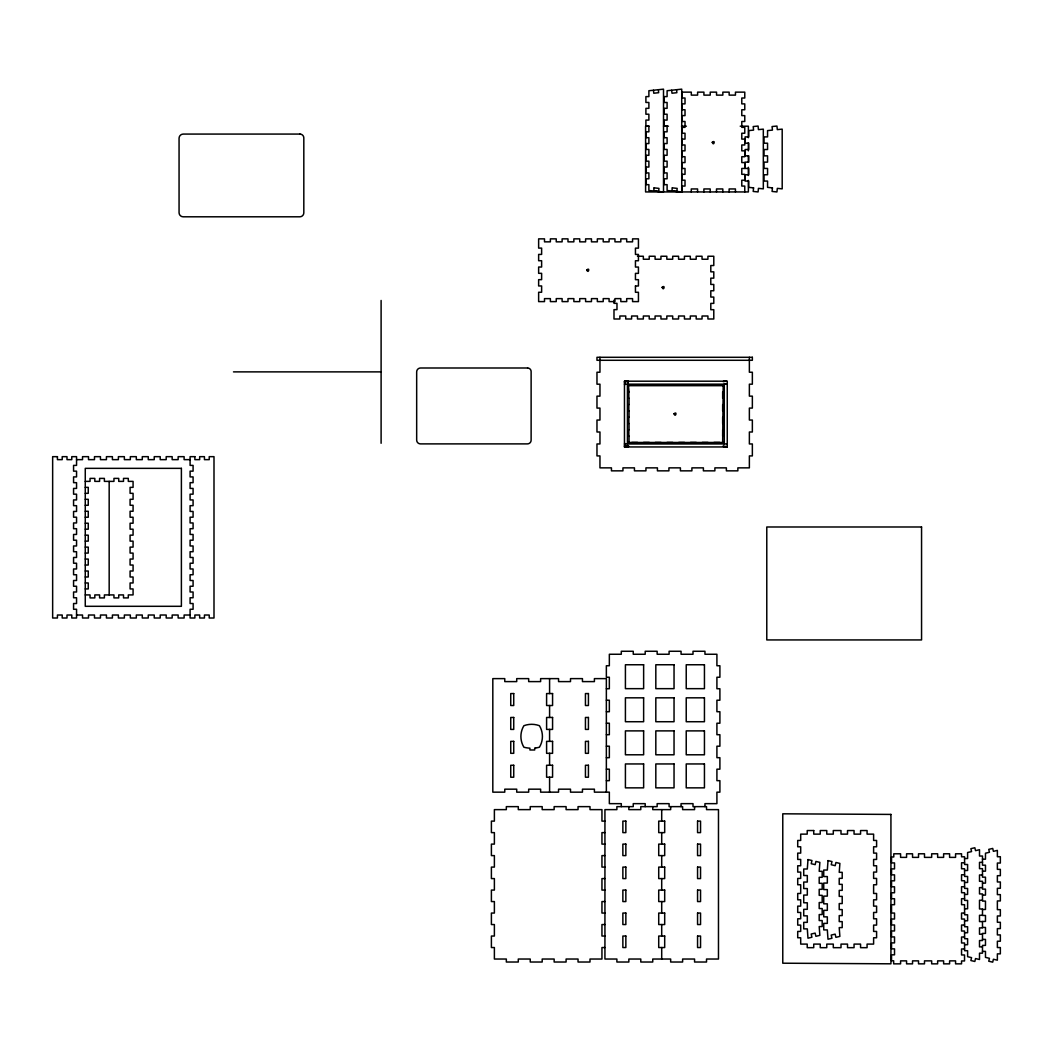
<?xml version="1.0" encoding="UTF-8"?>
<svg xmlns="http://www.w3.org/2000/svg" width="1053" height="1053" viewBox="0 0 1053 1053"><rect width="100%" height="100%" fill="white"/><g stroke="black" fill="none" stroke-linecap="round" stroke-linejoin="round"><path stroke-width="1.5" d="M661.705 959.033L661.705 947.542M661.705 936.038L661.705 924.547M661.705 913.056L661.705 901.565M661.705 890.075L661.705 878.584M661.705 867.093L661.705 855.602M661.705 844.111L661.705 832.62M661.705 821.116L661.705 809.625M624.468 381.199L624.468 446.946L727.254 446.946L727.254 381.199L624.468 381.199L624.929 384.674L624.468 384.174L727.254 384.174L724.28 384.213L724.28 443.932L722.661 442.444L723.2 385.187M629.049 391.953L628.009 381.094L625.048 381.094L628.549 381.581L628.009 381.094M727.254 443.932L624.468 443.971L624.929 443.471L624.468 446.946M723.174 385.174L724.28 384.213M658.336 89.716L663.508 89.15L663.508 191.936L648.885 190.527L648.885 184.657L645.897 184.657L645.897 178.786L648.885 178.786L648.885 172.916L645.897 172.916L645.897 167.045L648.885 167.045L648.885 161.175L645.897 161.175L645.897 155.304L648.885 155.304L648.885 149.434L645.897 149.434L645.897 143.563L648.885 143.563L648.885 137.693L645.897 137.693L645.897 131.822L648.885 131.822L648.885 125.952L645.897 125.952L645.897 120.081L648.885 120.081L648.885 114.211L645.897 114.211L645.897 108.341L648.885 108.341L648.885 102.47L645.897 102.47L645.897 96.6L648.885 96.6L648.885 90.729L658.336 89.716L658.665 92.69L653.781 93.23L653.452 90.242M676.539 89.716L681.725 89.15L681.725 191.936L667.102 190.527L667.102 184.657L664.114 184.657L664.114 178.786L667.102 178.786L667.102 172.916L664.114 172.916L664.114 167.045L667.102 167.045L667.102 161.175L664.114 161.175L664.114 155.304L667.102 155.304L667.102 149.434L664.114 149.434L664.114 143.563L667.102 143.563L667.102 137.693L664.114 137.693L664.114 131.822L667.102 131.822L667.102 125.952L664.114 125.952L664.114 120.081L667.102 120.081L667.102 114.211L664.114 114.211L664.114 108.341L667.102 108.341L667.102 102.47L664.114 102.47L664.114 96.6L667.102 96.6L667.102 90.729L676.539 89.716L676.868 92.69L671.998 93.23L671.669 90.242M624.929 381.699L628.009 381.673M727.254 446.946L723.174 445.945M648.859 126.202L645.594 126.202L645.594 191.936L748.38 191.936L748.38 180.432M663.548 126.202L668.444 126.202M681.488 126.202L686.385 126.202M740.233 126.202L748.38 126.202L748.38 137.706M637.473 256.248L643.344 256.248L643.344 259.235L649.214 259.235L649.214 256.248L655.084 256.248L655.084 259.235L660.955 259.235L660.955 256.248L666.825 256.248L666.825 259.235L672.696 259.235L672.696 256.248L678.566 256.248L678.566 259.235L684.437 259.235L684.437 256.248L690.307 256.248L690.307 259.235L696.178 259.235L696.178 256.248L702.048 256.248L702.048 259.235L707.919 259.235L707.919 256.248L713.789 256.248L713.789 265.527L710.801 265.527L710.801 271.832L713.789 271.832L713.789 278.15L710.801 278.15L710.801 284.455L713.789 284.455L713.789 290.76L710.801 290.76L710.801 297.064L713.789 297.064L713.789 303.382L710.801 303.382L710.801 309.687L713.789 309.687L713.789 318.993L707.919 318.993L707.919 316.005L702.048 316.005L702.048 318.993L696.178 318.993L696.178 316.005L690.307 316.005L690.307 318.993L684.437 318.993L684.437 316.005L678.566 316.005L678.566 318.993L672.696 318.993L672.696 316.005L666.825 316.005L666.825 318.993L660.955 318.993L660.955 316.005L655.084 316.005L655.084 318.993L649.214 318.993L649.214 316.005L643.344 316.005L643.344 318.993L637.473 318.993L637.473 316.005L631.603 316.005L631.603 318.993L625.732 318.993L625.732 316.005L619.862 316.005L619.862 318.993L613.991 318.993L613.991 309.648L616.979 309.648L616.979 303.343L613.991 303.343L613.991 300.197M233.49 371.88L381.107 371.88M628.799 385.674L724.201 385.674M722.661 391.979L722.661 398.284M722.661 404.589L722.661 410.907M722.661 417.212L722.661 423.517M722.661 429.821L722.661 436.139M628.799 442.471L724.201 442.471M76.553 459.648L82.529 459.648L82.529 456.66L88.505 456.66L88.505 459.648L94.48 459.648L94.48 456.66L100.456 456.66L100.456 459.648L106.432 459.648L106.432 456.66L112.408 456.66L112.408 459.648L118.384 459.648L118.384 456.66L124.359 456.66L124.359 459.648L130.335 459.648L130.335 456.66L136.311 456.66L136.311 459.648L142.287 459.648L142.287 456.66L148.262 456.66L148.262 459.648L154.238 459.648L154.238 456.66L160.214 456.66L160.214 459.648L166.19 459.648L166.19 456.66L172.166 456.66L172.166 459.648L178.141 459.648L178.141 456.66L184.117 456.66L184.117 459.648L190.093 459.648M85.267 481.379L90.045 481.379L90.045 478.391L94.823 478.391L94.823 481.379L99.601 481.379L99.601 478.391L104.392 478.391L104.392 481.379L113.948 481.379L113.948 478.391L118.726 478.391L118.726 481.379L123.504 481.379L123.504 478.391L128.295 478.391L128.295 481.379L133.073 481.379L133.073 487.355L130.085 487.355L130.085 493.33L133.073 493.33L133.073 499.306L130.085 499.306L130.085 505.282L133.073 505.282L133.073 511.258L130.085 511.258L130.085 517.234L133.073 517.234L133.073 523.209L130.085 523.209L130.085 529.185L133.073 529.185L133.073 535.161L130.085 535.161L130.085 541.137L133.073 541.137L133.073 547.112L130.085 547.112L130.085 553.088L133.073 553.088L133.073 559.064L130.085 559.064L130.085 565.04L133.073 565.04L133.073 571.016L130.085 571.016L130.085 576.991L133.073 576.991L133.073 582.967L130.085 582.967L130.085 588.943L133.073 588.943L133.073 594.919L128.295 594.919L128.295 597.907L123.504 597.907L123.504 594.919L118.726 594.919L118.726 597.907L113.948 597.907L113.948 594.919L104.392 594.919L104.392 597.907L99.601 597.907L99.601 594.919L94.823 594.919L94.823 597.907L90.045 597.907L90.045 594.919L85.267 594.919M85.267 487.355L88.255 487.355L88.255 493.33L85.267 493.33M85.267 499.306L88.255 499.306L88.255 505.282L85.267 505.282M85.267 511.258L88.255 511.258L88.255 517.234L85.267 517.234M85.267 523.209L88.255 523.209L88.255 529.185L85.267 529.185M85.267 535.161L88.255 535.161L88.255 541.137L85.267 541.137M85.267 547.112L88.255 547.112L88.255 553.088L85.267 553.088M85.267 559.064L88.255 559.064L88.255 565.04L85.267 565.04M85.267 571.016L88.255 571.016L88.255 576.991L85.267 576.991M85.267 582.967L88.255 582.967L88.255 588.943L85.267 588.943M76.553 615.018L82.529 615.018L82.529 618.006L88.505 618.006L88.505 615.018L94.48 615.018L94.48 618.006L100.456 618.006L100.456 615.018L106.432 615.018L106.432 618.006L112.408 618.006L112.408 615.018L118.384 615.018L118.384 618.006L124.359 618.006L124.359 615.018L130.335 615.018L130.335 618.006L136.311 618.006L136.311 615.018L142.287 615.018L142.287 618.006L148.262 618.006L148.262 615.018L154.238 615.018L154.238 618.006L160.214 618.006L160.214 615.018L166.19 615.018L166.19 618.006L172.166 618.006L172.166 615.018L178.141 615.018L178.141 618.006L184.117 618.006L184.117 615.018L190.093 615.018M606.357 688.728L609.345 688.728L609.345 677.237L606.357 677.237L606.357 665.746L609.345 665.746L609.345 654.255L621.296 654.255L621.296 651.267L633.248 651.267L633.248 654.255L645.199 654.255L645.199 651.267L657.151 651.267L657.151 654.255L669.103 654.255L669.103 651.267L681.054 651.267L681.054 654.255L693.006 654.255L693.006 651.267L704.957 651.267L704.957 654.255L716.909 654.255L716.909 665.746L719.897 665.746L719.897 677.237L716.909 677.237L716.909 688.728L719.897 688.728L719.897 700.219L716.909 700.219L716.909 711.723L719.897 711.723L719.897 723.214L716.909 723.214L716.909 734.704L719.897 734.704L719.897 746.195L716.909 746.195L716.909 757.686L719.897 757.686L719.897 769.177L716.909 769.177L716.909 780.668L719.897 780.668L719.897 792.159L716.909 792.159L716.909 803.65L704.957 803.65L704.957 806.637M606.357 700.219L609.345 700.219L609.345 711.723L606.357 711.723M606.357 723.214L609.345 723.214L609.345 734.704L606.357 734.704M606.357 746.195L609.345 746.195L609.345 757.686L606.357 757.686M606.357 769.177L609.345 769.177L609.345 780.668L606.357 780.668M604.935 821.116L601.947 821.116L601.947 809.625L589.996 809.625L589.996 806.637L578.044 806.637L578.044 809.625L566.093 809.625L566.093 806.637L554.141 806.637L554.141 809.625L542.19 809.625L542.19 806.637L530.238 806.637L530.238 809.625L518.287 809.625L518.287 806.637L506.335 806.637L506.335 809.625L494.384 809.625L494.384 821.116L491.396 821.116L491.396 832.62L494.384 832.62L494.384 844.111L491.396 844.111L491.396 855.602L494.384 855.602L494.384 867.093L491.396 867.093L491.396 878.584L494.384 878.584L494.384 890.075L491.396 890.075L491.396 901.565L494.384 901.565L494.384 913.056L491.396 913.056L491.396 924.547L494.384 924.547L494.384 936.038L491.396 936.038L491.396 947.542L494.384 947.542L494.384 959.033L506.335 959.033L506.335 962.021L518.287 962.021L518.287 959.033L530.238 959.033L530.238 962.021L542.19 962.021L542.19 959.033L554.141 959.033L554.141 962.021L566.093 962.021L566.093 959.033L578.044 959.033L578.044 962.021L589.996 962.021L589.996 959.033L601.947 959.033L601.947 947.542L604.935 947.542M604.935 832.62L601.947 832.62L601.947 844.111L604.935 844.111M604.935 855.602L601.947 855.602L601.947 867.093L604.935 867.093M964.614 858.511L967.602 858.511L967.602 852.522L971.564 851.587L970.879 848.679L974.841 847.744L975.539 850.653L979.501 849.718L979.501 856.036L982.488 856.036L982.488 865.184L985.476 865.184L985.476 871.173L982.488 871.173M982.488 859.195L985.476 859.195L985.476 853.206L989.438 852.272L988.754 849.363L992.716 848.428L993.4 851.337L997.362 850.403L997.362 856.721L1000.35 856.721L1000.35 863.039L997.362 863.039L997.362 869.357L1000.35 869.357L1000.35 875.675L997.362 875.675L997.362 881.98L1000.35 881.98L1000.35 888.298L997.362 888.298L997.362 894.616L1000.35 894.616L1000.35 900.934L997.362 900.934L997.362 909.647L1000.35 909.647L1000.35 915.965L997.362 915.965L997.362 922.283L1000.35 922.283L1000.35 928.601L997.362 928.601L997.362 934.906L1000.35 934.906L1000.35 941.224L997.362 941.224L997.362 947.542L1000.35 947.542L1000.35 953.86L997.362 953.86L997.362 960.178L993.4 959.244L992.716 962.152L988.754 961.218L989.438 958.309L985.476 957.374L985.476 951.385L982.488 951.385M982.488 862.354L979.501 862.354L979.501 868.659L982.488 868.659L982.488 877.162L985.476 877.162L985.476 883.138L982.488 883.138M964.535 862.776L961.547 862.776L961.547 868.764L964.535 868.764L964.614 876.465L967.602 876.465L967.602 882.453L964.614 882.453M964.614 870.489L967.602 870.489L967.602 864.5L964.614 864.5L964.535 856.787L961.547 856.787L961.547 853.786L955.571 853.786L955.571 857.379L949.595 857.379L949.595 853.786L943.62 853.786L943.62 857.379L937.644 857.379L937.644 853.786L931.668 853.786L931.668 857.379L924.495 857.379L924.495 853.786L918.519 853.786L918.519 857.379L912.543 857.379L912.543 853.786L906.567 853.786L906.567 857.379L900.591 857.379L900.591 853.786L893.786 853.786L893.786 856.958L891.536 856.958L891.536 862.92L894.524 862.92L894.524 868.896L891.536 868.896L891.536 874.859L894.524 874.859L894.524 880.821L891.536 880.821L891.536 886.797L894.524 886.797L894.524 892.76L891.536 892.76L891.536 898.722L894.524 898.722L894.524 904.698L891.536 904.698L891.536 913.056L894.524 913.056L894.524 919.019L891.536 919.019L891.536 924.982L894.524 924.982L894.524 930.957L891.536 930.957L891.536 936.92L894.524 936.92L894.524 942.883L891.536 942.883L891.536 948.858L894.524 948.858L894.524 954.821L891.536 954.821L891.536 960.784L893.655 960.784L893.655 963.85L900.591 963.85L900.591 960.862L906.567 960.862L906.567 963.85L912.543 963.85L912.543 960.862L918.519 960.862L918.519 963.85L924.495 963.85L924.495 960.862L931.668 960.862L931.668 963.85L937.644 963.85L937.644 960.862L943.62 960.862L943.62 963.85L949.595 963.85L949.595 960.862L955.571 960.862L955.571 963.85L961.547 963.85L961.547 960.955L964.535 960.955L964.535 954.966L961.547 954.966L961.547 948.977L964.535 948.977M964.535 874.753L961.547 874.753L961.547 880.742L964.535 880.742L964.614 888.442L967.602 888.442L967.602 894.431L964.614 894.431M982.488 874.977L979.501 874.977L979.501 881.295L982.488 881.295L982.488 889.127L985.476 889.127L985.476 895.116L982.488 895.116M604.935 878.584L601.947 878.584L601.947 890.075L604.935 890.075M964.535 886.731L961.547 886.731L961.547 892.707L964.535 892.707L964.614 900.42L967.602 900.42L967.602 908.792L964.614 908.792M982.488 887.613L979.501 887.613L979.501 893.931L982.488 893.931L982.488 901.105L985.476 901.105L985.476 909.476L982.488 909.476M964.535 898.696L961.547 898.696L961.547 904.685L964.535 904.685L964.614 914.781L967.602 914.781L967.602 920.77L964.614 920.77M982.488 900.249L979.501 900.249L979.501 908.963L982.488 908.963L982.488 915.465L985.476 915.465L985.476 921.454L982.488 921.454L982.488 927.904L979.501 927.904L979.501 934.222L982.488 934.222M604.935 901.565L601.947 901.565L601.947 913.056L604.935 913.056M964.535 913.056L961.547 913.056L961.547 919.045L964.535 919.045L964.614 926.745L967.602 926.745L967.602 932.734L964.614 932.734M982.488 915.281L979.501 915.281L979.501 921.586L982.488 921.586M604.935 924.547L601.947 924.547L601.947 936.038L604.935 936.038M964.535 925.034L961.547 925.034L961.547 931.023L964.535 931.023L964.614 938.723L967.602 938.723L967.602 944.712L964.614 944.712M982.488 927.443L985.476 927.443L985.476 933.419L982.488 933.419L982.488 940.54L979.501 940.54L979.501 946.858L982.488 946.858M964.535 937.012L961.547 937.012L961.547 942.988L964.535 942.988L964.614 950.701L967.602 950.701L967.602 956.677L971.564 957.625L970.879 960.533L974.841 961.468L975.539 958.559L979.501 959.494L979.501 953.176L982.488 953.176L982.488 945.397L985.476 945.397L985.476 939.408L982.488 939.408M627.97 384.661L627.43 384.174L627.43 443.905L629.049 442.405L629.049 436.1M726.136 446.511L726.675 447.012L723.161 446.511M749.367 357.296L749.367 372.236L752.355 372.236L752.355 384.187L749.367 384.187L749.367 396.139L752.355 396.139L752.355 408.09L749.367 408.09L749.367 420.042L752.355 420.042L752.355 432.006L749.367 432.006L749.367 443.958L752.355 443.958L752.355 455.91L749.367 455.91L749.367 467.861L737.863 467.861L737.863 470.849L726.373 470.849L726.373 467.861L714.882 467.861L714.882 470.849L703.391 470.849L703.391 467.861L691.9 467.861L691.9 470.849L680.409 470.849L680.409 467.861L668.918 467.861L668.918 470.849L657.427 470.849L657.427 467.861L645.937 467.861L645.937 470.849L634.446 470.849L634.446 467.861L622.942 467.861L622.942 470.849L611.451 470.849L611.451 467.861L599.96 467.861L599.96 455.91L596.972 455.91L596.972 443.958L599.96 443.958L599.96 432.006L596.972 432.006L596.972 420.042L599.96 420.042L599.96 408.09L596.972 408.09L596.972 396.139L599.96 396.139L599.96 384.187L596.972 384.187L596.972 372.236L599.96 372.236L599.96 357.296M748.38 142.629L748.38 150.842M748.38 155.778L748.38 162.346M748.38 167.282L748.38 175.496M744.774 191.936L744.774 186.065L741.786 186.065L741.786 180.195L744.774 180.195L744.774 174.324L741.786 174.324L741.786 168.454L744.774 168.454L744.774 162.583L741.786 162.583L741.786 156.713L744.774 156.713L744.774 150.842L741.786 150.842L741.786 144.972L744.774 144.972L744.774 139.101L741.786 139.101L741.786 133.231L744.774 133.231L744.774 127.36L741.786 127.36L741.786 121.49L744.774 121.49L744.774 115.619L741.786 115.619L741.786 109.749L744.774 109.749L744.774 103.878L741.786 103.878L741.786 98.008L744.774 98.008L744.774 92.137L735.455 92.137L735.455 95.125L729.15 95.125L729.15 92.137L722.845 92.137L722.845 95.125L716.54 95.125L716.54 92.137L710.235 92.137L710.235 95.125L703.917 95.125L703.917 92.137L697.612 92.137L697.612 95.125L691.308 95.125L691.308 92.137L682.028 92.137L682.028 98.008L685.016 98.008L685.016 103.878L682.028 103.878L682.028 109.749L685.016 109.749L685.016 115.619L682.028 115.619L682.028 121.49L685.016 121.49L685.016 127.36L682.028 127.36L682.028 133.231L685.016 133.231L685.016 139.101L682.028 139.101L682.028 144.972L685.016 144.972L685.016 150.842L682.028 150.842L682.028 156.713L685.016 156.713L685.016 162.583L682.028 162.583L682.028 168.454L685.016 168.454L685.016 174.324L682.028 174.324L682.028 180.195L685.016 180.195L685.016 186.065L682.028 186.065L682.028 191.936M735.428 191.936L735.428 188.948L729.124 188.948L729.124 191.936M722.819 191.936L722.819 188.948L716.501 188.948L716.501 191.936M719.791 442.471L713.921 442.471M710.196 191.936L710.196 188.948L703.891 188.948L703.891 191.936M708.05 442.471L702.18 442.471M697.586 191.936L697.586 188.948L691.268 188.948L691.268 191.936M696.309 442.471L690.439 442.471M694.572 806.637L694.572 809.625L682.62 809.625L682.62 806.637L669.103 806.637L669.103 803.65L657.151 803.65L657.151 806.637L640.79 806.637L640.79 809.625L628.838 809.625L628.838 806.637M684.568 442.471L678.698 442.471M681.054 806.637L681.054 803.65L693.006 803.65L693.006 806.637L706.524 806.637L706.524 809.625L718.475 809.625L718.475 959.033L706.524 959.033L706.524 962.021L694.572 962.021L694.572 959.033L682.62 959.033L682.62 962.021L670.669 962.021L670.669 959.033L652.742 959.033L652.742 962.021L640.79 962.021L640.79 959.033L628.838 959.033L628.838 962.021L616.887 962.021L616.887 959.033L604.935 959.033L604.935 809.625L616.887 809.625L616.887 806.637L633.248 806.637L633.248 803.65L645.199 803.65L645.199 806.637M672.828 442.471L666.957 442.471M670.669 806.637L670.669 809.625L652.742 809.625L652.742 806.637M661.087 442.471L655.216 442.471M649.346 442.471L643.475 442.471M637.605 442.471L631.734 442.471M629.049 398.258L629.049 404.563M629.049 410.867L629.049 417.185M629.049 423.49L629.049 429.795M628.852 391.953L628.852 398.258M628.852 404.563L628.852 410.867M628.852 417.185L628.852 423.49M628.852 429.795L628.852 436.1M621.296 806.637L621.296 803.65L609.345 803.65L609.345 792.159L594.405 792.159L594.405 789.171L582.454 789.171L582.454 792.159L570.502 792.159L570.502 789.171L558.551 789.171L558.551 792.159L540.623 792.159L540.623 789.171L528.672 789.171L528.672 792.159L516.72 792.159L516.72 789.171L504.769 789.171L504.769 792.159L492.817 792.159L492.817 678.619L504.769 678.619L504.769 681.607L516.72 681.607L516.72 678.619L528.672 678.619L528.672 681.607L540.623 681.607L540.623 678.619L558.551 678.619L558.551 681.607L570.502 681.607L570.502 678.619L582.454 678.619L582.454 681.607L594.405 681.607L594.405 678.619L606.357 678.619L606.357 792.159M549.587 678.619L549.587 693.558M549.587 705.51L549.587 717.462M549.587 729.413L549.587 741.365M549.587 753.316L549.587 765.268M549.587 777.219L549.587 792.159M381.107 300.46L381.107 443.287M109.17 481.379L109.17 594.919M635.446 285.982L635.446 292.286L638.434 292.286L638.434 301.606L632.563 301.606L632.563 298.618L626.693 298.618L626.693 301.606L620.822 301.606L620.822 298.618L614.952 298.618L614.952 301.606L609.082 301.606L609.082 298.618L603.211 298.618L603.211 301.606L597.341 301.606L597.341 298.618L591.47 298.618L591.47 301.606L585.6 301.606L585.6 298.618L579.729 298.618L579.729 301.606L573.859 301.606L573.859 298.618L567.988 298.618L567.988 301.606L562.118 301.606L562.118 298.618L556.247 298.618L556.247 301.606L550.377 301.606L550.377 298.618L544.506 298.618L544.506 301.606L538.636 301.606L538.636 292.26L541.624 292.26L541.624 285.955L538.636 285.955L538.636 279.65L541.624 279.65L541.624 273.332L538.636 273.332L538.636 267.028L541.624 267.028L541.624 260.723L538.636 260.723L538.636 254.418L541.624 254.418L541.624 248.1L538.636 248.1L538.636 238.86L544.506 238.86L544.506 241.848L550.377 241.848L550.377 238.86L556.247 238.86L556.247 241.848L562.118 241.848L562.118 238.86L567.988 238.86L567.988 241.848L573.859 241.848L573.859 238.86L579.729 238.86L579.729 241.848L585.6 241.848L585.6 238.86L591.47 238.86L591.47 241.848L597.341 241.848L597.341 238.86L603.211 238.86L603.211 241.848L609.082 241.848L609.082 238.86L614.952 238.86L614.952 241.848L620.822 241.848L620.822 238.86L626.693 238.86L626.693 241.848L632.563 241.848L632.563 238.86L638.434 238.86L638.434 248.139L635.446 248.139L635.446 254.444L638.434 254.444L638.434 260.749L635.446 260.749L635.446 267.054L638.434 267.054L638.434 273.372L635.446 273.372L635.446 279.677L638.434 279.677L638.434 285.982L635.446 285.982M664.693 936.038L664.693 947.542L658.717 947.542L658.717 936.038L664.693 936.038M664.693 913.056L664.693 924.547L658.717 924.547L658.717 913.056L664.693 913.056M664.693 890.075L664.693 901.565L658.717 901.565L658.717 890.075L664.693 890.075M664.693 867.093L664.693 878.584L658.717 878.584L658.717 867.093L664.693 867.093M664.693 844.111L664.693 855.602L658.717 855.602L658.717 844.111L664.693 844.111M664.693 821.116L664.693 832.62L658.717 832.62L658.717 821.116L664.693 821.116M697.56 936.038L697.56 947.542L700.548 947.542L700.548 936.038L697.56 936.038M697.56 913.056L697.56 924.547L700.548 924.547L700.548 913.056L697.56 913.056M697.56 890.075L697.56 901.565L700.548 901.565L700.548 890.075L697.56 890.075M697.56 867.093L697.56 878.584L700.548 878.584L700.548 867.093L697.56 867.093M697.56 844.111L697.56 855.602L700.548 855.602L700.548 844.111L697.56 844.111M697.56 821.116L697.56 832.62L700.548 832.62L700.548 821.116L697.56 821.116M753.566 187.868L753.198 191.435L758.081 191.936L758.436 188.369L763.32 188.856L763.32 129.137L758.436 129.624L758.081 126.057L753.211 126.544L753.566 130.111L748.683 130.598L748.683 136.903L745.103 136.903L745.103 143.208L748.683 143.208L748.683 149.526L745.103 149.526L745.103 155.831L748.683 155.831L748.683 162.136L745.103 162.136L745.103 168.441L748.683 168.441L748.683 174.759L745.103 174.759L745.103 181.063L748.683 181.063L748.683 187.368L753.566 187.868M772.441 187.868L772.073 191.435L776.943 191.936L777.311 188.369L782.195 188.856L782.195 129.137L777.311 129.624L776.956 126.057L772.073 126.544L772.441 130.111L767.558 130.598L767.558 136.903L763.978 136.903L763.978 143.208L767.558 143.208L767.558 149.526L763.978 149.526L763.978 155.831L767.558 155.831L767.558 162.136L763.978 162.136L763.978 168.441L767.558 168.441L767.558 174.759L763.978 174.759L763.978 181.063L767.558 181.063L767.558 187.368L772.441 187.868M654.084 187.855L653.755 190.922L658.625 191.462L658.967 188.382L654.084 187.855M672.301 187.855L671.959 190.922L676.829 191.462L677.171 188.382L672.301 187.855M586.784 269.923C588.245 274.491 590.338 266.699 586.784 269.923M662.14 287.311C663.601 291.878 665.68 284.086 662.14 287.311M674.012 413.763C675.486 418.331 677.566 410.538 674.012 413.763M712.249 142.326C713.71 146.88 715.79 139.101 712.249 142.326M807.993 859.577L807.309 869.001L803.729 869.001L803.729 875.517L807.309 875.517L807.309 882.045L803.729 882.045L803.729 888.561L807.309 888.561L807.309 895.076L803.729 895.076L803.729 902.79L807.309 902.79L807.309 909.318L803.729 909.318L803.729 915.834L807.309 915.834L807.309 922.349L803.729 922.349L803.729 928.878L807.309 928.878L807.967 938.184L811.929 937.236L811.179 934.037L815.14 933.103L815.891 936.301L819.853 935.367L819.195 926.574L822.182 926.574L822.182 920.559L819.195 920.559L819.195 914.557L822.182 914.557L822.182 908.542L819.195 908.542L819.195 902.539L822.182 902.539L822.182 895.34L819.195 895.34L819.195 889.324L822.182 889.324L822.182 883.322L819.195 883.322L819.195 877.307L822.182 877.307L822.182 871.305L819.195 871.305L819.879 862.381L815.917 861.446L815.167 864.645L811.205 863.71L811.955 860.512L807.993 859.577M828.013 860.604L827.329 870.041L823.736 870.041L823.736 876.557L827.329 876.557L827.329 883.072L823.736 883.072L823.736 889.588L827.329 889.588L827.329 896.116L823.736 896.116L823.736 903.829L827.329 903.829L827.329 910.345L823.736 910.345L823.736 916.86L827.329 916.86L827.329 923.389L823.736 923.389L823.736 929.904L827.329 929.904L827.987 939.21L831.949 938.276L831.186 935.077L835.147 934.143L835.911 937.341L839.873 936.393L839.215 927.601L842.203 927.601L842.203 921.599L839.215 921.599L839.215 915.583L842.203 915.583L842.203 909.581L839.215 909.581L839.215 903.566L842.203 903.566L842.203 896.366L839.215 896.366L839.215 890.364L842.203 890.364L842.203 884.349L839.215 884.349L839.215 878.347L842.203 878.347L842.203 872.332L839.215 872.332L839.899 863.421L835.937 862.486L835.187 865.684L831.225 864.737L831.975 861.538L828.013 860.604M625.587 446.472L625.048 446.972L628.549 446.472L625.587 446.472M628.549 445.972L624.929 446.446L628.549 445.972M723.701 381.133L723.161 381.62L726.675 381.133L723.701 381.133M535.569 747.959L534.7 748.051L534.7 749.986L529.922 749.986L529.922 748.156L529.04 748.104A30.958 30.958 0 0 1 523.894 747.222A20.849 20.849 0 0 1 523.894 725.701A22.258 22.258 0 0 1 539.426 725.701A20.849 20.849 0 0 1 539.426 747.222A30.958 30.958 0 0 1 535.569 747.959M299.973 134.073L183.288 134.073A4.238 4.238 0 0 0 179.063 138.298L179.063 212.653A4.146 4.146 0 0 0 183.196 216.8L299.815 216.8A4.001 4.001 0 0 0 303.817 212.785L303.817 137.917A3.857 3.857 0 0 0 299.973 134.073M752.355 357.296L596.972 357.296L596.972 360.284L752.355 360.284L752.355 357.296M527.592 367.997L420.555 367.997A3.883 3.883 0 0 0 416.672 371.88L416.672 440.088A3.804 3.804 0 0 0 420.463 443.892L527.448 443.892A3.672 3.672 0 0 0 531.12 440.207L531.12 371.525A3.541 3.541 0 0 0 527.592 367.997M57.428 456.66L52.65 456.66L52.65 618.006L57.428 618.006L57.428 615.018L62.206 615.018L62.206 618.006L66.997 618.006L66.997 615.018L71.775 615.018L71.775 618.006L76.553 618.006L76.553 609.266L73.565 609.266L73.565 603.514L76.553 603.514L76.553 597.749L73.565 597.749L73.565 591.997L76.553 591.997L76.553 586.245L73.565 586.245L73.565 580.493L76.553 580.493L76.553 574.741L73.565 574.741L73.565 568.975L76.553 568.975L76.553 563.223L73.565 563.223L73.565 557.471L76.553 557.471L76.553 551.719L73.565 551.719L73.565 545.967L76.553 545.967L76.553 540.202L73.565 540.202L73.565 534.45L76.553 534.45L76.553 528.698L73.565 528.698L73.565 522.946L76.553 522.946L76.553 517.194L73.565 517.194L73.565 511.442L76.553 511.442L76.553 505.677L73.565 505.677L73.565 499.925L76.553 499.925L76.553 494.173L73.565 494.173L73.565 488.421L76.553 488.421L76.553 482.669L73.565 482.669L73.565 476.904L76.553 476.904L76.553 471.152L73.565 471.152L73.565 465.4L76.553 465.4L76.553 456.66L71.775 456.66L71.775 459.648L66.997 459.648L66.997 456.66L62.206 456.66L62.206 459.648L57.428 459.648L57.428 456.66M194.871 456.66L190.093 456.66L190.093 465.4L193.081 465.4L193.081 471.152L190.093 471.152L190.093 476.904L193.081 476.904L193.081 482.669L190.093 482.669L190.093 488.421L193.081 488.421L193.081 494.173L190.093 494.173L190.093 499.925L193.081 499.925L193.081 505.677L190.093 505.677L190.093 511.442L193.081 511.442L193.081 517.194L190.093 517.194L190.093 522.946L193.081 522.946L193.081 528.698L190.093 528.698L190.093 534.45L193.081 534.45L193.081 540.202L190.093 540.202L190.093 545.967L193.081 545.967L193.081 551.719L190.093 551.719L190.093 557.471L193.081 557.471L193.081 563.223L190.093 563.223L190.093 568.975L193.081 568.975L193.081 574.741L190.093 574.741L190.093 580.493L193.081 580.493L193.081 586.245L190.093 586.245L190.093 591.997L193.081 591.997L193.081 597.749L190.093 597.749L190.093 603.514L193.081 603.514L193.081 609.266L190.093 609.266L190.093 618.006L194.871 618.006L194.871 615.018L199.662 615.018L199.662 618.006L204.44 618.006L204.44 615.018L209.218 615.018L209.218 618.006L213.996 618.006L213.996 456.66L209.218 456.66L209.218 459.648L204.44 459.648L204.44 456.66L199.662 456.66L199.662 459.648L194.871 459.648L194.871 456.66M181.392 468.348L85.267 468.348L85.267 606.304L181.392 606.304L181.392 468.348M921.559 526.987L766.781 526.987L766.781 639.934L921.559 639.934L921.559 526.987M643.633 664.759L625.416 664.759L625.416 688.662L643.633 688.662L643.633 664.759M674.038 664.759L655.822 664.759L655.822 688.662L674.038 688.662L674.038 664.759M704.444 664.759L686.227 664.759L686.227 688.662L704.444 688.662L704.444 664.759M513.732 693.558L510.744 693.558L510.744 705.51L513.732 705.51L513.732 693.558M552.575 693.558L546.599 693.558L546.599 705.51L552.575 705.51L552.575 693.558M588.43 693.558L585.442 693.558L585.442 705.51L588.43 705.51L588.43 693.558M643.633 697.823L625.416 697.823L625.416 721.726L643.633 721.726L643.633 697.823M674.038 697.823L655.822 697.823L655.822 721.726L674.038 721.726L674.038 697.823M704.444 697.823L686.227 697.823L686.227 721.726L704.444 721.726L704.444 697.823M513.732 717.462L510.744 717.462L510.744 729.413L513.732 729.413L513.732 717.462M552.575 717.462L546.599 717.462L546.599 729.413L552.575 729.413L552.575 717.462M588.43 717.462L585.442 717.462L585.442 729.413L588.43 729.413L588.43 717.462M643.633 730.887L625.416 730.887L625.416 754.79L643.633 754.79L643.633 730.887M674.038 730.887L655.822 730.887L655.822 754.79L674.038 754.79L674.038 730.887M704.444 730.887L686.227 730.887L686.227 754.79L704.444 754.79L704.444 730.887M513.732 741.365L510.744 741.365L510.744 753.316L513.732 753.316L513.732 741.365M552.575 741.365L546.599 741.365L546.599 753.316L552.575 753.316L552.575 741.365M588.43 741.365L585.442 741.365L585.442 753.316L588.43 753.316L588.43 741.365M643.633 763.951L625.416 763.951L625.416 787.855L643.633 787.855L643.633 763.951M674.038 763.951L655.822 763.951L655.822 787.855L674.038 787.855L674.038 763.951M704.444 763.951L686.227 763.951L686.227 787.855L704.444 787.855L704.444 763.951M513.732 765.268L510.744 765.268L510.744 777.219L513.732 777.219L513.732 765.268M552.575 765.268L546.599 765.268L546.599 777.219L552.575 777.219L552.575 765.268M588.43 765.268L585.442 765.268L585.442 777.219L588.43 777.219L588.43 765.268M625.851 821.116L622.863 821.116L622.863 832.62L625.851 832.62L625.851 821.116M813.732 830.541L807.217 830.541L807.217 834.134L800.701 834.134L800.701 840.452L797.713 840.452L797.713 846.783L800.701 846.783L800.701 853.114L797.713 853.114L797.713 859.445L800.701 859.445L800.701 865.763L797.713 865.763L797.713 872.095L800.701 872.095L800.701 878.426L797.713 878.426L797.713 884.757L800.701 884.757L800.701 893.47L797.713 893.47L797.713 899.802L800.701 899.802L800.701 906.12L797.713 906.12L797.713 912.451L800.701 912.451L800.701 918.782L797.713 918.782L797.713 925.1L800.701 925.1L800.701 931.431L797.713 931.431L797.713 937.762L800.701 937.762L800.701 944.093L807.217 944.093L807.217 947.674L813.732 947.674L813.732 944.093L820.248 944.093L820.248 947.674L826.776 947.674L826.776 944.093L833.292 944.093L833.292 947.674L841.005 947.674L841.005 944.093L847.52 944.093L847.52 947.674L854.049 947.674L854.049 944.093L860.564 944.093L860.564 947.674L867.08 947.674L867.08 944.093L873.608 944.093L873.608 937.762L876.596 937.762L876.596 931.431L873.608 931.431L873.608 925.1L876.596 925.1L876.596 918.782L873.608 918.782L873.608 912.451L876.596 912.451L876.596 906.12L873.608 906.12L873.608 899.802L876.596 899.802L876.596 893.47L873.608 893.47L873.608 884.757L876.596 884.757L876.596 878.426L873.608 878.426L873.608 872.095L876.596 872.095L876.596 865.763L873.608 865.763L873.608 859.445L876.596 859.445L876.596 853.114L873.608 853.114L873.608 846.783L876.596 846.783L876.596 840.452L873.608 840.452L873.608 834.134L867.08 834.134L867.08 830.541L860.564 830.541L860.564 834.134L854.049 834.134L854.049 830.541L847.52 830.541L847.52 834.134L841.005 834.134L841.005 830.541L833.292 830.541L833.292 834.134L826.776 834.134L826.776 830.541L820.248 830.541L820.248 834.134L813.732 834.134L813.732 830.541M625.851 844.111L622.863 844.111L622.863 855.602L625.851 855.602L625.851 844.111M625.851 867.093L622.863 867.093L622.863 878.584L625.851 878.584L625.851 867.093M625.851 890.075L622.863 890.075L622.863 901.565L625.851 901.565L625.851 890.075M625.851 913.056L622.863 913.056L622.863 924.547L625.851 924.547L625.851 913.056M625.851 936.038L622.863 936.038L622.863 947.542L625.851 947.542L625.851 936.038M890.93 814.417L782.774 813.811L782.774 963.205L890.93 963.811L890.93 814.417"/></g></svg>
